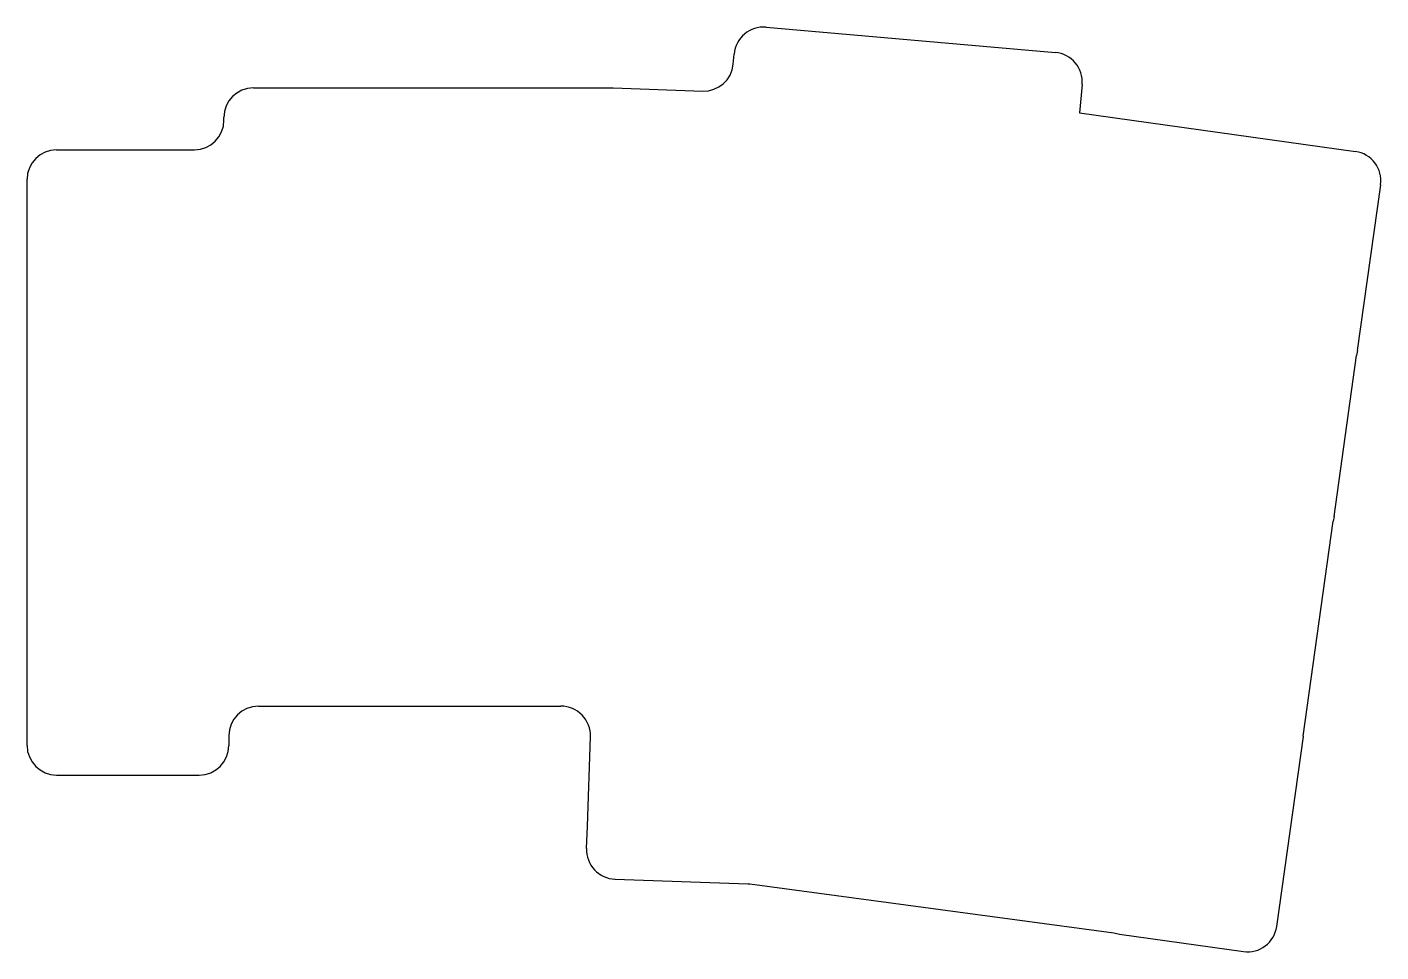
# Model space of a CAD drawing. Header units: millimetres. Extents: x 7 to 145, y -30 to 64.
import ezdxf

# ---------------------------------------------------------------- set-up
doc = ezdxf.new("R2010")
doc.units = ezdxf.units.MM

msp = doc.modelspace()

# ---------------------------------------------------------------- linework, layer by layer
for p, q in [((82.25, 63.77), (111.64, 61.2)), ((78.91, 60.02), (79, 61.04)), ((114.36, 57.95), (114.11, 55.09)), ((30.18, 57.6), (66.73, 57.6)), ((66.73, 57.6), (66.73, 57.6)), ((66.73, 57.6), (75.82, 57.28)), ((114.11, 55.09), (142.13, 51.15)), ((27.18, 54.32), (27.18, 54.6)), ((10.18, 51.32), (24.18, 51.32)), ((7.18, -9.18), (7.18, 48.32)), ((142.32, 30.93), (144.69, 47.76)), ((139.95, 14.09), (142.25, 30.43)), ((142.32, 30.93), (142.25, 30.43)), ((139.95, 14.09), (139.88, 13.6)), ((136.81, -8.25), (139.88, 13.6)), ((30.68, -5.18), (61.41, -5.18)), ((27.68, -8.18), (27.68, -9.18)), ((136.81, -8.25), (136.85, -8.26)), ((64.1, -17.36), (64.41, -8.29)), ((134.14, -27.57), (136.85, -8.26)), ((10.18, -12.18), (24.68, -12.18)), ((64.02, -19.66), (64.1, -17.36)), ((66.91, -22.76), (80.4, -23.23)), ((80.61, -23.23), (117.58, -28.21)), ((118.17, -28.35), (130.75, -30.12))]:
    msp.add_line(p, q)
for centre, start, end in [((81.99, 60.78), 85, 175), ((111.37, 58.21), 355, 85), ((75.92, 60.28), 268, 355), ((30.18, 54.6), 90, 180), ((24.18, 54.32), 270, 0), ((10.18, 48.32), 90, 180), ((141.71, 48.18), 352, 82), ((30.68, -8.18), 90, 180), ((61.41, -8.18), 358, 90), ((10.18, -9.18), 180, 270), ((24.68, -9.18), 270, 0), ((67.01, -19.76), 178, 268), ((80.51, -20.23), 268, 271.8992), ((118.59, -25.38), 250.3747, 262), ((131.16, -27.15), 262, 352)]:
    msp.add_arc(centre, 3, start, end)

doc.saveas('drawing.dxf')
